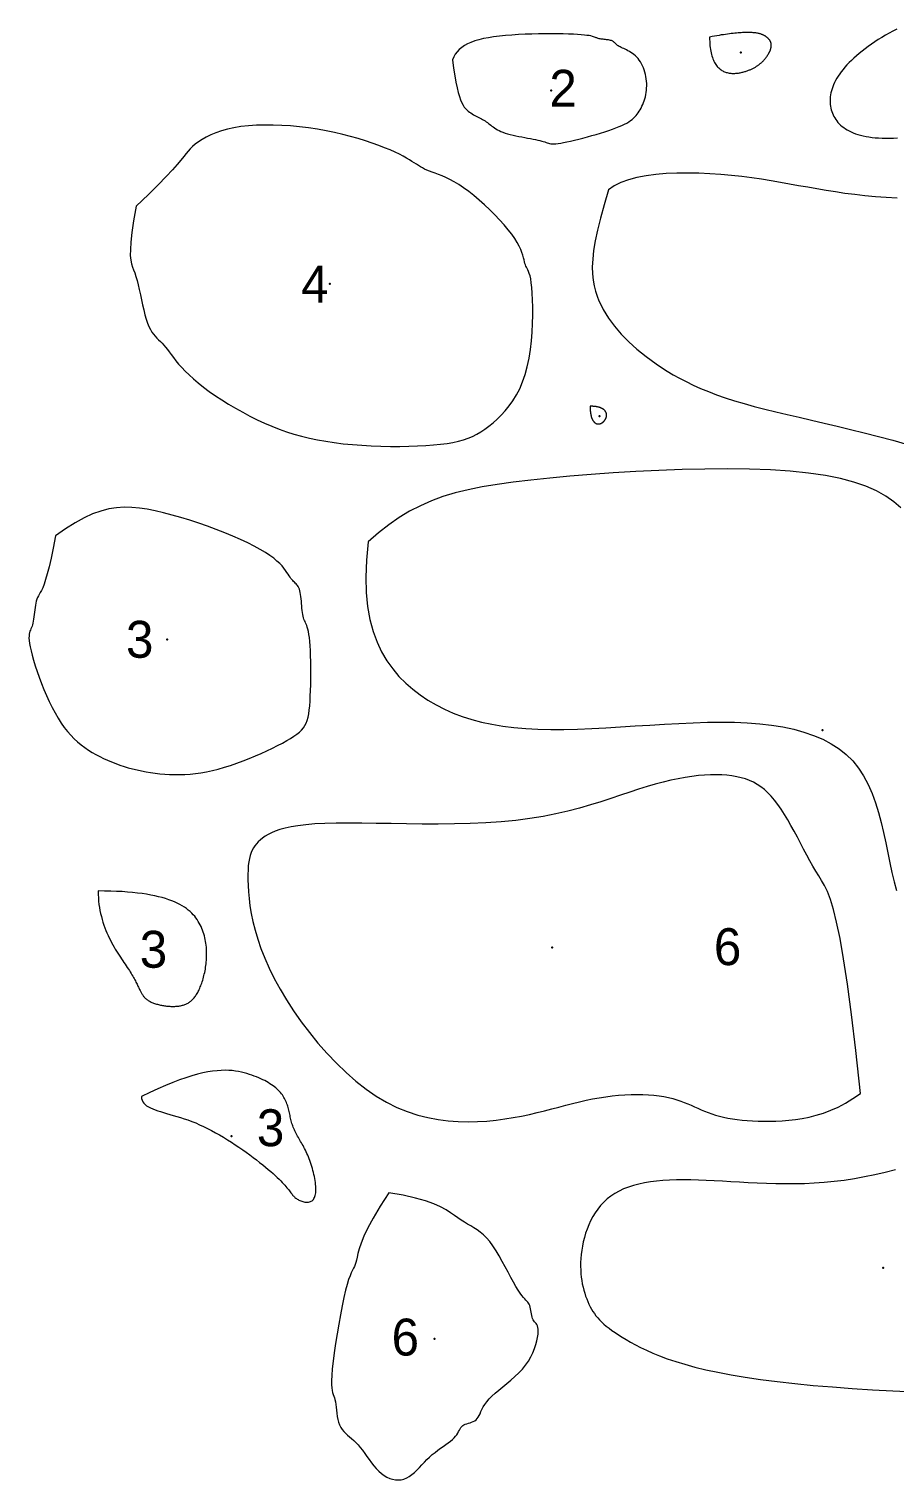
# Model space of a CAD drawing. Header units: millimetres. Extents: x 42.6 to 112.9, y 44.5 to 104.4.
# Drawn here: x 42.6 to 77.8, y 44.5 to 103.4 of the extents above; entities that cross this region are included whole.
import ezdxf
from ezdxf.enums import TextEntityAlignment as Align

# ---------------------------------------------------------------- set-up
doc = ezdxf.new("R2010")
doc.units = ezdxf.units.MM
for name, color, linetype in [('CONTOURS', 1, 'Continuous'), ('DIMENSIONS', 5, 'Continuous'), ('LABELS', 7, 'Continuous')]:
    doc.layers.add(name, color=color, linetype=linetype)

msp = doc.modelspace()

# ---------------------------------------------------------------- linework, layer by layer
at = {"layer": 'CONTOURS', "lineweight": 5}
for points in [[(59.853, 102.17), (59.9, 101.827), (59.947, 101.525), (59.994, 101.263), (60.042, 101.036), (60.089, 100.843), (60.137, 100.678), (60.185, 100.54), (60.234, 100.425), (60.284, 100.33), (60.334, 100.253), (60.384, 100.188), (60.436, 100.135), (60.488, 100.089), (60.542, 100.048), (60.596, 100.01), (60.65, 99.974), (60.705, 99.941), (60.761, 99.911), (60.816, 99.881), (60.87, 99.853), (60.925, 99.826), (60.978, 99.799), (61.031, 99.772), (61.083, 99.745), (61.133, 99.716), (61.182, 99.687), (61.228, 99.656), (61.274, 99.623), (61.319, 99.588), (61.363, 99.553), (61.409, 99.516), (61.457, 99.479), (61.507, 99.442), (61.561, 99.404), (61.618, 99.367), (61.681, 99.331), (61.75, 99.295), (61.825, 99.26), (61.908, 99.226), (61.999, 99.195), (62.098, 99.165), (62.205, 99.136), (62.317, 99.11), (62.434, 99.084), (62.552, 99.06), (62.672, 99.037), (62.791, 99.015), (62.909, 98.993), (63.022, 98.973), (63.131, 98.952), (63.233, 98.932), (63.327, 98.912), (63.411, 98.892), (63.484, 98.871), (63.549, 98.851), (63.606, 98.832), (63.658, 98.814), (63.707, 98.797), (63.755, 98.783), (63.805, 98.771), (63.859, 98.763), (63.918, 98.758), (63.985, 98.758), (64.062, 98.762), (64.151, 98.772), (64.255, 98.787), (64.375, 98.808), (64.51, 98.836), (64.659, 98.868), (64.819, 98.906), (64.987, 98.947), (65.161, 98.992), (65.34, 99.04), (65.52, 99.091), (65.699, 99.143), (65.875, 99.196), (66.046, 99.25), (66.209, 99.303), (66.362, 99.356), (66.502, 99.408), (66.629, 99.458), (66.743, 99.507), (66.846, 99.555), (66.938, 99.603), (67.02, 99.651), (67.094, 99.7), (67.16, 99.749), (67.219, 99.799), (67.273, 99.85), (67.321, 99.904), (67.366, 99.96), (67.407, 100.018), (67.447, 100.079), (67.485, 100.144), (67.522, 100.211), (67.557, 100.282), (67.59, 100.355), (67.62, 100.431), (67.649, 100.51), (67.674, 100.591), (67.696, 100.673), (67.715, 100.758), (67.731, 100.845), (67.742, 100.934), (67.749, 101.024), (67.752, 101.115), (67.751, 101.207), (67.744, 101.301), (67.733, 101.394), (67.718, 101.487), (67.699, 101.579), (67.675, 101.67), (67.647, 101.759), (67.615, 101.845), (67.58, 101.928), (67.54, 102.008), (67.497, 102.084), (67.45, 102.155), (67.4, 102.221), (67.347, 102.281), (67.291, 102.336), (67.232, 102.385), (67.172, 102.43), (67.111, 102.471), (67.05, 102.507), (66.989, 102.541), (66.929, 102.571), (66.871, 102.599), (66.815, 102.625), (66.762, 102.649), (66.713, 102.672), (66.668, 102.694), (66.628, 102.716), (66.593, 102.737), (66.563, 102.759), (66.536, 102.78), (66.512, 102.801), (66.491, 102.822), (66.471, 102.842), (66.452, 102.861), (66.433, 102.879), (66.414, 102.896), (66.393, 102.911), (66.369, 102.926), (66.344, 102.939), (66.314, 102.951), (66.281, 102.961), (66.243, 102.969), (66.204, 102.977), (66.161, 102.983), (66.117, 102.989), (66.072, 102.995), (66.027, 103), (65.982, 103.005), (65.938, 103.01), (65.896, 103.016), (65.855, 103.022), (65.818, 103.03), (65.784, 103.038), (65.754, 103.048), (65.726, 103.059), (65.699, 103.071), (65.669, 103.084), (65.635, 103.097), (65.595, 103.111), (65.546, 103.125), (65.486, 103.139), (65.413, 103.153), (65.324, 103.166), (65.218, 103.179), (65.092, 103.19), (64.944, 103.201), (64.771, 103.21), (64.575, 103.218), (64.358, 103.224), (64.124, 103.228), (63.876, 103.23), (63.617, 103.229), (63.35, 103.225), (63.078, 103.219), (62.805, 103.209), (62.534, 103.196), (62.267, 103.179), (62.009, 103.158), (61.762, 103.133), (61.53, 103.104), (61.314, 103.07), (61.114, 103.031), (60.93, 102.986), (60.761, 102.936), (60.607, 102.88), (60.468, 102.817), (60.342, 102.748), (60.23, 102.671), (60.131, 102.587), (60.044, 102.495), (59.969, 102.395), (59.906, 102.287), (59.853, 102.17)], [(70.308, 103.095), (70.309, 103.002), (70.312, 102.913), (70.317, 102.828), (70.324, 102.746), (70.333, 102.668), (70.343, 102.593), (70.355, 102.522), (70.369, 102.454), (70.385, 102.389), (70.402, 102.327), (70.42, 102.269), (70.44, 102.214), (70.462, 102.161), (70.485, 102.112), (70.509, 102.065), (70.534, 102.021), (70.561, 101.98), (70.588, 101.941), (70.617, 101.905), (70.647, 101.872), (70.677, 101.841), (70.709, 101.812), (70.741, 101.786), (70.774, 101.761), (70.808, 101.739), (70.843, 101.719), (70.878, 101.702), (70.914, 101.686), (70.95, 101.672), (70.987, 101.659), (71.024, 101.649), (71.062, 101.64), (71.099, 101.633), (71.138, 101.627), (71.176, 101.623), (71.214, 101.62), (71.253, 101.619), (71.291, 101.619), (71.329, 101.62), (71.368, 101.622), (71.406, 101.625), (71.444, 101.63), (71.482, 101.635), (71.519, 101.641), (71.556, 101.648), (71.593, 101.655), (71.629, 101.663), (71.664, 101.672), (71.699, 101.682), (71.734, 101.691), (71.767, 101.701), (71.8, 101.712), (71.833, 101.723), (71.864, 101.734), (71.895, 101.746), (71.926, 101.758), (71.955, 101.77), (71.985, 101.783), (72.013, 101.796), (72.041, 101.809), (72.068, 101.822), (72.095, 101.836), (72.121, 101.85), (72.146, 101.864), (72.171, 101.879), (72.195, 101.893), (72.219, 101.908), (72.242, 101.924), (72.264, 101.939), (72.286, 101.954), (72.308, 101.97), (72.328, 101.986), (72.349, 102.002), (72.369, 102.018), (72.388, 102.034), (72.407, 102.051), (72.425, 102.067), (72.443, 102.084), (72.46, 102.1), (72.477, 102.117), (72.493, 102.134), (72.509, 102.151), (72.524, 102.168), (72.539, 102.184), (72.554, 102.201), (72.568, 102.218), (72.581, 102.235), (72.595, 102.252), (72.607, 102.269), (72.62, 102.286), (72.632, 102.302), (72.643, 102.319), (72.654, 102.336), (72.665, 102.352), (72.675, 102.369), (72.685, 102.385), (72.695, 102.401), (72.704, 102.417), (72.713, 102.433), (72.722, 102.449), (72.73, 102.465), (72.738, 102.48), (72.745, 102.495), (72.752, 102.511), (72.759, 102.526), (72.766, 102.54), (72.772, 102.555), (72.777, 102.57), (72.783, 102.584), (72.787, 102.599), (72.792, 102.613), (72.796, 102.627), (72.8, 102.641), (72.803, 102.654), (72.806, 102.668), (72.809, 102.682), (72.811, 102.695), (72.813, 102.708), (72.814, 102.722), (72.815, 102.735), (72.816, 102.748), (72.816, 102.761), (72.816, 102.773), (72.815, 102.786), (72.814, 102.799), (72.812, 102.811), (72.811, 102.823), (72.808, 102.836), (72.805, 102.848), (72.802, 102.86), (72.798, 102.872), (72.794, 102.884), (72.789, 102.896), (72.784, 102.907), (72.779, 102.919), (72.772, 102.931), (72.766, 102.942), (72.759, 102.954), (72.751, 102.965), (72.743, 102.977), (72.735, 102.988), (72.726, 102.999), (72.717, 103.01), (72.707, 103.021), (72.696, 103.032), (72.685, 103.043), (72.674, 103.054), (72.662, 103.065), (72.65, 103.076), (72.637, 103.087), (72.623, 103.098), (72.609, 103.109), (72.594, 103.119), (72.579, 103.13), (72.563, 103.14), (72.546, 103.15), (72.528, 103.16), (72.509, 103.17), (72.489, 103.179), (72.468, 103.188), (72.446, 103.197), (72.423, 103.206), (72.399, 103.214), (72.374, 103.222), (72.347, 103.23), (72.319, 103.237), (72.289, 103.244), (72.259, 103.25), (72.226, 103.256), (72.192, 103.261), (72.157, 103.266), (72.12, 103.27), (72.081, 103.274), (72.04, 103.277), (71.998, 103.279), (71.954, 103.281), (71.908, 103.282), (71.86, 103.283), (71.81, 103.283), (71.758, 103.282), (71.703, 103.28), (71.647, 103.278), (71.588, 103.274), (71.528, 103.27), (71.464, 103.265), (71.399, 103.26), (71.331, 103.253), (71.26, 103.245), (71.188, 103.237), (71.112, 103.227), (71.034, 103.217), (70.953, 103.206), (70.869, 103.193), (70.783, 103.18), (70.694, 103.165), (70.602, 103.149), (70.507, 103.132), (70.409, 103.114), (70.308, 103.095)], [(46.996, 96.221), (46.896, 95.632), (46.826, 95.152), (46.782, 94.766), (46.762, 94.459), (46.761, 94.218), (46.777, 94.029), (46.806, 93.877), (46.845, 93.75), (46.891, 93.632), (46.939, 93.509), (46.987, 93.369), (47.034, 93.206), (47.08, 93.025), (47.125, 92.831), (47.17, 92.627), (47.215, 92.419), (47.261, 92.212), (47.308, 92.009), (47.357, 91.815), (47.408, 91.635), (47.462, 91.473), (47.519, 91.333), (47.579, 91.213), (47.641, 91.108), (47.706, 91.017), (47.773, 90.937), (47.841, 90.863), (47.91, 90.794), (47.981, 90.725), (48.052, 90.655), (48.124, 90.579), (48.196, 90.495), (48.269, 90.402), (48.346, 90.301), (48.427, 90.19), (48.517, 90.071), (48.615, 89.945), (48.725, 89.81), (48.849, 89.669), (48.988, 89.521), (49.146, 89.366), (49.323, 89.205), (49.52, 89.039), (49.738, 88.869), (49.972, 88.696), (50.221, 88.522), (50.484, 88.349), (50.757, 88.178), (51.039, 88.01), (51.328, 87.848), (51.621, 87.693), (51.916, 87.546), (52.212, 87.41), (52.508, 87.283), (52.806, 87.167), (53.107, 87.06), (53.412, 86.964), (53.723, 86.876), (54.041, 86.798), (54.368, 86.729), (54.705, 86.668), (55.053, 86.616), (55.413, 86.571), (55.786, 86.535), (56.168, 86.506), (56.555, 86.485), (56.944, 86.471), (57.33, 86.464), (57.71, 86.463), (58.079, 86.468), (58.433, 86.48), (58.77, 86.498), (59.084, 86.521), (59.372, 86.55), (59.635, 86.584), (59.875, 86.625), (60.095, 86.674), (60.299, 86.73), (60.489, 86.795), (60.669, 86.87), (60.84, 86.955), (61.007, 87.051), (61.171, 87.159), (61.336, 87.28), (61.504, 87.414), (61.672, 87.563), (61.839, 87.726), (62.003, 87.906), (62.162, 88.104), (62.314, 88.319), (62.457, 88.554), (62.589, 88.808), (62.707, 89.084), (62.811, 89.382), (62.898, 89.702), (62.969, 90.041), (63.025, 90.393), (63.067, 90.751), (63.096, 91.109), (63.114, 91.461), (63.122, 91.801), (63.121, 92.123), (63.114, 92.421), (63.1, 92.688), (63.082, 92.918), (63.06, 93.11), (63.035, 93.266), (63.008, 93.392), (62.98, 93.493), (62.951, 93.573), (62.922, 93.637), (62.894, 93.691), (62.867, 93.739), (62.842, 93.785), (62.821, 93.835), (62.802, 93.893), (62.785, 93.961), (62.767, 94.039), (62.746, 94.128), (62.717, 94.227), (62.68, 94.339), (62.631, 94.462), (62.567, 94.597), (62.487, 94.745), (62.386, 94.906), (62.264, 95.08), (62.118, 95.267), (61.952, 95.464), (61.77, 95.666), (61.574, 95.871), (61.369, 96.075), (61.157, 96.276), (60.942, 96.469), (60.727, 96.651), (60.515, 96.82), (60.309, 96.971), (60.114, 97.102), (59.929, 97.214), (59.754, 97.309), (59.59, 97.39), (59.436, 97.458), (59.292, 97.516), (59.158, 97.566), (59.033, 97.61), (58.919, 97.651), (58.814, 97.691), (58.719, 97.732), (58.632, 97.776), (58.55, 97.823), (58.47, 97.873), (58.389, 97.927), (58.303, 97.984), (58.21, 98.045), (58.106, 98.111), (57.989, 98.181), (57.854, 98.256), (57.699, 98.336), (57.521, 98.421), (57.321, 98.51), (57.099, 98.601), (56.857, 98.695), (56.597, 98.789), (56.319, 98.882), (56.025, 98.973), (55.717, 99.06), (55.395, 99.143), (55.061, 99.22), (54.716, 99.29), (54.363, 99.351), (54.004, 99.404), (53.641, 99.448), (53.278, 99.482), (52.918, 99.506), (52.564, 99.52), (52.218, 99.522), (51.883, 99.512), (51.562, 99.491), (51.259, 99.457), (50.974, 99.409), (50.71, 99.351), (50.466, 99.282), (50.241, 99.204), (50.035, 99.12), (49.848, 99.03), (49.68, 98.936), (49.531, 98.841), (49.4, 98.745), (49.287, 98.649), (49.193, 98.557), (49.11, 98.463), (49.028, 98.36), (48.935, 98.241), (48.82, 98.096), (48.67, 97.917), (48.474, 97.695), (48.221, 97.423), (47.897, 97.093), (47.493, 96.694), (46.996, 96.221)], [(65.45, 88.095), (65.45, 88.07), (65.45, 88.047), (65.451, 88.023), (65.452, 88.001), (65.453, 87.978), (65.454, 87.957), (65.455, 87.935), (65.457, 87.914), (65.459, 87.894), (65.461, 87.874), (65.463, 87.855), (65.465, 87.835), (65.468, 87.817), (65.471, 87.799), (65.474, 87.781), (65.477, 87.764), (65.48, 87.747), (65.484, 87.73), (65.487, 87.715), (65.491, 87.699), (65.495, 87.684), (65.499, 87.669), (65.503, 87.655), (65.508, 87.641), (65.512, 87.627), (65.517, 87.614), (65.522, 87.601), (65.527, 87.589), (65.532, 87.577), (65.537, 87.566), (65.543, 87.554), (65.548, 87.544), (65.554, 87.533), (65.559, 87.523), (65.565, 87.513), (65.571, 87.504), (65.577, 87.495), (65.583, 87.486), (65.59, 87.478), (65.596, 87.47), (65.602, 87.463), (65.609, 87.455), (65.615, 87.449), (65.622, 87.442), (65.629, 87.436), (65.636, 87.43), (65.643, 87.424), (65.649, 87.419), (65.656, 87.414), (65.664, 87.409), (65.671, 87.405), (65.678, 87.401), (65.685, 87.397), (65.692, 87.394), (65.7, 87.39), (65.707, 87.388), (65.715, 87.385), (65.722, 87.383), (65.729, 87.381), (65.737, 87.379), (65.744, 87.377), (65.752, 87.376), (65.759, 87.375), (65.767, 87.374), (65.775, 87.374), (65.782, 87.374), (65.79, 87.374), (65.797, 87.374), (65.805, 87.375), (65.812, 87.375), (65.82, 87.376), (65.827, 87.378), (65.835, 87.379), (65.842, 87.381), (65.85, 87.383), (65.857, 87.385), (65.865, 87.387), (65.872, 87.39), (65.879, 87.392), (65.887, 87.395), (65.894, 87.398), (65.901, 87.402), (65.908, 87.405), (65.915, 87.409), (65.922, 87.413), (65.929, 87.417), (65.936, 87.421), (65.943, 87.425), (65.95, 87.43), (65.956, 87.434), (65.963, 87.439), (65.969, 87.444), (65.976, 87.449), (65.982, 87.455), (65.988, 87.46), (65.994, 87.466), (66, 87.472), (66.006, 87.477), (66.012, 87.483), (66.018, 87.489), (66.023, 87.496), (66.029, 87.502), (66.034, 87.509), (66.039, 87.515), (66.044, 87.522), (66.049, 87.529), (66.054, 87.535), (66.058, 87.542), (66.063, 87.549), (66.067, 87.557), (66.072, 87.564), (66.076, 87.571), (66.08, 87.579), (66.083, 87.586), (66.087, 87.594), (66.09, 87.601), (66.093, 87.609), (66.097, 87.617), (66.099, 87.624), (66.102, 87.632), (66.105, 87.64), (66.107, 87.648), (66.109, 87.656), (66.111, 87.664), (66.113, 87.672), (66.114, 87.68), (66.116, 87.688), (66.117, 87.696), (66.118, 87.704), (66.118, 87.712), (66.119, 87.721), (66.119, 87.729), (66.119, 87.737), (66.119, 87.745), (66.119, 87.753), (66.118, 87.761), (66.117, 87.769), (66.116, 87.778), (66.115, 87.786), (66.113, 87.794), (66.111, 87.802), (66.109, 87.81), (66.106, 87.818), (66.104, 87.826), (66.101, 87.834), (66.098, 87.841), (66.094, 87.849), (66.09, 87.857), (66.086, 87.865), (66.082, 87.872), (66.077, 87.88), (66.073, 87.887), (66.067, 87.895), (66.062, 87.902), (66.056, 87.909), (66.05, 87.916), (66.043, 87.924), (66.037, 87.931), (66.03, 87.937), (66.022, 87.944), (66.015, 87.951), (66.007, 87.958), (65.998, 87.964), (65.99, 87.971), (65.981, 87.977), (65.971, 87.983), (65.962, 87.989), (65.952, 87.995), (65.941, 88.001), (65.93, 88.006), (65.919, 88.012), (65.908, 88.017), (65.896, 88.022), (65.884, 88.027), (65.871, 88.032), (65.858, 88.037), (65.845, 88.042), (65.831, 88.046), (65.817, 88.05), (65.803, 88.054), (65.788, 88.058), (65.773, 88.062), (65.757, 88.066), (65.741, 88.069), (65.725, 88.072), (65.708, 88.075), (65.691, 88.078), (65.673, 88.08), (65.655, 88.083), (65.636, 88.085), (65.617, 88.087), (65.598, 88.089), (65.578, 88.09), (65.558, 88.092), (65.537, 88.093), (65.516, 88.093), (65.495, 88.094), (65.473, 88.094), (65.45, 88.095)], [(43.714, 82.829), (43.623, 82.333), (43.537, 81.916), (43.458, 81.568), (43.384, 81.282), (43.317, 81.051), (43.255, 80.866), (43.198, 80.721), (43.147, 80.608), (43.1, 80.52), (43.059, 80.447), (43.022, 80.384), (42.991, 80.322), (42.963, 80.255), (42.94, 80.178), (42.92, 80.095), (42.903, 80.006), (42.889, 79.913), (42.876, 79.818), (42.864, 79.722), (42.853, 79.626), (42.842, 79.533), (42.83, 79.443), (42.817, 79.359), (42.802, 79.281), (42.785, 79.212), (42.765, 79.152), (42.743, 79.098), (42.721, 79.048), (42.7, 78.999), (42.68, 78.949), (42.663, 78.894), (42.651, 78.832), (42.643, 78.761), (42.642, 78.676), (42.649, 78.576), (42.665, 78.458), (42.69, 78.32), (42.726, 78.157), (42.774, 77.973), (42.831, 77.77), (42.898, 77.55), (42.974, 77.319), (43.058, 77.079), (43.15, 76.832), (43.249, 76.583), (43.354, 76.336), (43.464, 76.092), (43.579, 75.855), (43.699, 75.63), (43.821, 75.418), (43.947, 75.222), (44.076, 75.042), (44.207, 74.876), (44.342, 74.723), (44.479, 74.582), (44.619, 74.453), (44.762, 74.334), (44.908, 74.225), (45.056, 74.123), (45.207, 74.029), (45.36, 73.942), (45.516, 73.86), (45.675, 73.782), (45.836, 73.709), (45.999, 73.64), (46.166, 73.575), (46.334, 73.514), (46.506, 73.458), (46.679, 73.406), (46.856, 73.358), (47.035, 73.314), (47.216, 73.275), (47.4, 73.239), (47.586, 73.208), (47.776, 73.181), (47.967, 73.159), (48.162, 73.142), (48.36, 73.13), (48.561, 73.123), (48.767, 73.124), (48.976, 73.131), (49.19, 73.146), (49.409, 73.169), (49.633, 73.2), (49.862, 73.241), (50.097, 73.29), (50.338, 73.35), (50.585, 73.421), (50.837, 73.5), (51.09, 73.587), (51.344, 73.681), (51.596, 73.781), (51.843, 73.884), (52.084, 73.989), (52.316, 74.096), (52.538, 74.202), (52.747, 74.307), (52.941, 74.409), (53.118, 74.507), (53.276, 74.599), (53.414, 74.686), (53.534, 74.77), (53.637, 74.853), (53.725, 74.937), (53.8, 75.024), (53.861, 75.118), (53.912, 75.219), (53.953, 75.33), (53.986, 75.453), (54.012, 75.59), (54.033, 75.744), (54.051, 75.917), (54.065, 76.109), (54.077, 76.319), (54.086, 76.541), (54.093, 76.773), (54.097, 77.011), (54.099, 77.251), (54.098, 77.49), (54.094, 77.724), (54.088, 77.95), (54.08, 78.163), (54.069, 78.36), (54.055, 78.538), (54.039, 78.692), (54.021, 78.825), (54.001, 78.937), (53.979, 79.031), (53.956, 79.111), (53.933, 79.18), (53.909, 79.239), (53.886, 79.292), (53.863, 79.342), (53.841, 79.39), (53.82, 79.441), (53.802, 79.497), (53.785, 79.56), (53.771, 79.632), (53.759, 79.711), (53.748, 79.798), (53.739, 79.888), (53.73, 79.983), (53.721, 80.078), (53.713, 80.174), (53.703, 80.268), (53.693, 80.359), (53.681, 80.446), (53.667, 80.526), (53.651, 80.599), (53.632, 80.662), (53.61, 80.717), (53.585, 80.764), (53.558, 80.806), (53.53, 80.843), (53.499, 80.877), (53.467, 80.909), (53.433, 80.941), (53.398, 80.974), (53.363, 81.01), (53.327, 81.049), (53.29, 81.093), (53.253, 81.145), (53.215, 81.203), (53.174, 81.269), (53.128, 81.342), (53.073, 81.422), (53.007, 81.509), (52.928, 81.602), (52.834, 81.701), (52.721, 81.805), (52.588, 81.916), (52.431, 82.032), (52.249, 82.153), (52.039, 82.278), (51.799, 82.409), (51.531, 82.543), (51.24, 82.679), (50.927, 82.815), (50.598, 82.951), (50.255, 83.085), (49.902, 83.215), (49.542, 83.34), (49.18, 83.459), (48.819, 83.57), (48.463, 83.672), (48.114, 83.764), (47.776, 83.843), (47.451, 83.909), (47.134, 83.957), (46.823, 83.985), (46.513, 83.991), (46.203, 83.969), (45.888, 83.919), (45.565, 83.836), (45.23, 83.718), (44.881, 83.561), (44.515, 83.362), (44.127, 83.119), (43.714, 82.829)], [(76.438, 60.17), (76.249, 61.908), (76.072, 63.381), (75.907, 64.615), (75.754, 65.634), (75.609, 66.464), (75.472, 67.127), (75.342, 67.65), (75.217, 68.056), (75.096, 68.37), (74.977, 68.617), (74.86, 68.821), (74.743, 69.007), (74.624, 69.199), (74.503, 69.406), (74.381, 69.626), (74.257, 69.856), (74.131, 70.093), (74.004, 70.335), (73.875, 70.578), (73.746, 70.82), (73.615, 71.058), (73.483, 71.289), (73.351, 71.51), (73.218, 71.718), (73.084, 71.911), (72.95, 72.087), (72.814, 72.246), (72.677, 72.388), (72.537, 72.516), (72.392, 72.628), (72.244, 72.727), (72.09, 72.813), (71.931, 72.886), (71.764, 72.948), (71.59, 72.999), (71.408, 73.04), (71.217, 73.072), (71.015, 73.096), (70.804, 73.111), (70.582, 73.118), (70.35, 73.116), (70.107, 73.104), (69.853, 73.083), (69.588, 73.052), (69.313, 73.01), (69.026, 72.958), (68.728, 72.895), (68.418, 72.821), (68.097, 72.735), (67.765, 72.637), (67.42, 72.527), (67.061, 72.409), (66.688, 72.284), (66.299, 72.155), (65.892, 72.024), (65.466, 71.893), (65.019, 71.766), (64.551, 71.644), (64.06, 71.53), (63.544, 71.427), (63.003, 71.337), (62.435, 71.262), (61.838, 71.204), (61.218, 71.163), (60.581, 71.136), (59.933, 71.121), (59.28, 71.115), (58.63, 71.117), (57.988, 71.123), (57.36, 71.133), (56.754, 71.142), (56.175, 71.15), (55.63, 71.154), (55.126, 71.151), (54.668, 71.14), (54.259, 71.119), (53.896, 71.088), (53.576, 71.05), (53.295, 71.004), (53.05, 70.952), (52.837, 70.894), (52.653, 70.831), (52.494, 70.764), (52.358, 70.693), (52.24, 70.62), (52.137, 70.545), (52.046, 70.47), (51.964, 70.394), (51.889, 70.316), (51.823, 70.235), (51.764, 70.149), (51.712, 70.056), (51.667, 69.954), (51.63, 69.842), (51.599, 69.717), (51.574, 69.579), (51.557, 69.425), (51.545, 69.253), (51.539, 69.062), (51.539, 68.85), (51.546, 68.616), (51.561, 68.362), (51.587, 68.088), (51.625, 67.794), (51.678, 67.482), (51.746, 67.152), (51.833, 66.805), (51.941, 66.442), (52.07, 66.063), (52.223, 65.67), (52.402, 65.262), (52.609, 64.841), (52.845, 64.409), (53.108, 63.968), (53.396, 63.523), (53.707, 63.079), (54.039, 62.64), (54.389, 62.21), (54.756, 61.793), (55.137, 61.394), (55.53, 61.017), (55.933, 60.665), (56.343, 60.345), (56.759, 60.059), (57.178, 59.811), (57.599, 59.603), (58.02, 59.431), (58.441, 59.292), (58.859, 59.185), (59.274, 59.106), (59.684, 59.053), (60.089, 59.024), (60.487, 59.015), (60.876, 59.024), (61.256, 59.049), (61.626, 59.086), (61.983, 59.134), (62.327, 59.189), (62.66, 59.252), (62.982, 59.319), (63.294, 59.391), (63.598, 59.465), (63.893, 59.54), (64.181, 59.616), (64.464, 59.69), (64.741, 59.762), (65.015, 59.829), (65.285, 59.892), (65.553, 59.948), (65.821, 59.997), (66.086, 60.037), (66.35, 60.07), (66.609, 60.095), (66.865, 60.112), (67.115, 60.122), (67.359, 60.125), (67.596, 60.121), (67.824, 60.11), (68.044, 60.093), (68.253, 60.069), (68.452, 60.038), (68.638, 60.001), (68.813, 59.959), (68.977, 59.911), (69.132, 59.86), (69.28, 59.804), (69.422, 59.747), (69.56, 59.687), (69.696, 59.627), (69.831, 59.567), (69.966, 59.507), (70.104, 59.448), (70.246, 59.393), (70.393, 59.34), (70.547, 59.291), (70.709, 59.246), (70.878, 59.205), (71.055, 59.169), (71.239, 59.137), (71.431, 59.11), (71.631, 59.087), (71.839, 59.068), (72.055, 59.055), (72.279, 59.046), (72.512, 59.042), (72.752, 59.043), (73.002, 59.049), (73.259, 59.061), (73.524, 59.081), (73.796, 59.111), (74.074, 59.153), (74.358, 59.21), (74.646, 59.282), (74.938, 59.373), (75.234, 59.484), (75.533, 59.617), (75.834, 59.774), (76.136, 59.958), (76.438, 60.17)], [(45.452, 68.397), (45.454, 68.256), (45.461, 68.119), (45.472, 67.984), (45.487, 67.853), (45.506, 67.724), (45.528, 67.598), (45.554, 67.475), (45.583, 67.355), (45.614, 67.238), (45.649, 67.123), (45.686, 67.011), (45.726, 66.902), (45.767, 66.795), (45.811, 66.691), (45.856, 66.589), (45.903, 66.49), (45.951, 66.394), (46, 66.3), (46.049, 66.208), (46.1, 66.119), (46.151, 66.032), (46.202, 65.948), (46.253, 65.866), (46.305, 65.786), (46.355, 65.708), (46.405, 65.633), (46.455, 65.559), (46.503, 65.488), (46.55, 65.419), (46.595, 65.352), (46.639, 65.287), (46.681, 65.224), (46.721, 65.163), (46.759, 65.104), (46.794, 65.047), (46.828, 64.992), (46.859, 64.939), (46.889, 64.887), (46.916, 64.837), (46.942, 64.789), (46.967, 64.742), (46.99, 64.697), (47.012, 64.654), (47.033, 64.612), (47.053, 64.571), (47.071, 64.532), (47.089, 64.494), (47.106, 64.458), (47.123, 64.423), (47.139, 64.389), (47.155, 64.357), (47.17, 64.326), (47.186, 64.295), (47.201, 64.266), (47.217, 64.238), (47.232, 64.211), (47.249, 64.185), (47.265, 64.16), (47.282, 64.136), (47.3, 64.113), (47.319, 64.09), (47.338, 64.068), (47.359, 64.047), (47.38, 64.027), (47.403, 64.007), (47.428, 63.988), (47.454, 63.969), (47.481, 63.951), (47.51, 63.933), (47.54, 63.916), (47.572, 63.9), (47.604, 63.884), (47.638, 63.869), (47.673, 63.854), (47.709, 63.84), (47.746, 63.827), (47.784, 63.814), (47.822, 63.802), (47.861, 63.791), (47.901, 63.78), (47.942, 63.77), (47.983, 63.76), (48.024, 63.752), (48.066, 63.744), (48.108, 63.737), (48.151, 63.73), (48.193, 63.724), (48.236, 63.719), (48.279, 63.715), (48.322, 63.712), (48.364, 63.709), (48.407, 63.707), (48.449, 63.706), (48.491, 63.706), (48.532, 63.706), (48.573, 63.708), (48.613, 63.71), (48.653, 63.713), (48.693, 63.717), (48.731, 63.722), (48.769, 63.728), (48.806, 63.735), (48.842, 63.743), (48.877, 63.752), (48.912, 63.761), (48.946, 63.772), (48.979, 63.784), (49.012, 63.797), (49.044, 63.812), (49.075, 63.827), (49.106, 63.844), (49.136, 63.862), (49.166, 63.882), (49.195, 63.902), (49.223, 63.924), (49.251, 63.948), (49.278, 63.973), (49.304, 64), (49.33, 64.028), (49.356, 64.057), (49.381, 64.088), (49.405, 64.121), (49.429, 64.156), (49.453, 64.192), (49.476, 64.23), (49.499, 64.269), (49.521, 64.311), (49.542, 64.354), (49.564, 64.399), (49.585, 64.446), (49.605, 64.495), (49.625, 64.546), (49.645, 64.599), (49.665, 64.654), (49.683, 64.711), (49.702, 64.769), (49.72, 64.83), (49.737, 64.892), (49.753, 64.955), (49.769, 65.02), (49.783, 65.087), (49.797, 65.154), (49.81, 65.223), (49.821, 65.294), (49.831, 65.365), (49.84, 65.437), (49.848, 65.51), (49.854, 65.584), (49.859, 65.658), (49.862, 65.733), (49.864, 65.809), (49.864, 65.885), (49.862, 65.961), (49.858, 66.038), (49.852, 66.115), (49.844, 66.192), (49.834, 66.269), (49.822, 66.346), (49.808, 66.422), (49.791, 66.499), (49.772, 66.575), (49.751, 66.651), (49.727, 66.726), (49.7, 66.801), (49.671, 66.875), (49.638, 66.948), (49.603, 67.021), (49.565, 67.092), (49.524, 67.162), (49.479, 67.232), (49.43, 67.3), (49.377, 67.367), (49.319, 67.433), (49.257, 67.497), (49.19, 67.559), (49.118, 67.62), (49.04, 67.68), (48.957, 67.737), (48.868, 67.793), (48.772, 67.847), (48.671, 67.899), (48.562, 67.949), (48.447, 67.997), (48.324, 68.042), (48.194, 68.085), (48.057, 68.126), (47.911, 68.164), (47.757, 68.199), (47.595, 68.232), (47.424, 68.262), (47.244, 68.29), (47.055, 68.314), (46.856, 68.336), (46.648, 68.354), (46.43, 68.369), (46.201, 68.381), (45.962, 68.39), (45.713, 68.395), (45.452, 68.397)], [(47.212, 60.041), (47.218, 59.965), (47.237, 59.895), (47.268, 59.831), (47.309, 59.773), (47.362, 59.72), (47.425, 59.67), (47.498, 59.625), (47.58, 59.582), (47.67, 59.542), (47.77, 59.504), (47.876, 59.467), (47.99, 59.43), (48.111, 59.394), (48.238, 59.357), (48.371, 59.319), (48.509, 59.279), (48.652, 59.237), (48.799, 59.192), (48.949, 59.143), (49.103, 59.09), (49.26, 59.032), (49.418, 58.969), (49.579, 58.9), (49.74, 58.826), (49.903, 58.746), (50.065, 58.662), (50.228, 58.574), (50.39, 58.482), (50.551, 58.387), (50.711, 58.289), (50.869, 58.189), (51.025, 58.087), (51.178, 57.984), (51.329, 57.88), (51.475, 57.777), (51.618, 57.673), (51.756, 57.57), (51.89, 57.468), (52.018, 57.368), (52.141, 57.27), (52.258, 57.174), (52.368, 57.082), (52.471, 56.993), (52.567, 56.909), (52.655, 56.828), (52.735, 56.753), (52.809, 56.682), (52.876, 56.615), (52.936, 56.552), (52.991, 56.493), (53.041, 56.437), (53.086, 56.385), (53.127, 56.336), (53.164, 56.29), (53.198, 56.248), (53.229, 56.208), (53.257, 56.17), (53.284, 56.135), (53.309, 56.102), (53.333, 56.071), (53.356, 56.042), (53.38, 56.014), (53.404, 55.988), (53.428, 55.963), (53.454, 55.939), (53.482, 55.917), (53.512, 55.895), (53.544, 55.873), (53.578, 55.853), (53.614, 55.834), (53.652, 55.816), (53.69, 55.8), (53.729, 55.786), (53.769, 55.774), (53.81, 55.764), (53.85, 55.757), (53.891, 55.752), (53.93, 55.75), (53.97, 55.751), (54.008, 55.756), (54.045, 55.764), (54.08, 55.775), (54.114, 55.791), (54.146, 55.811), (54.175, 55.835), (54.202, 55.863), (54.226, 55.896), (54.247, 55.934), (54.264, 55.977), (54.278, 56.026), (54.289, 56.078), (54.297, 56.136), (54.302, 56.197), (54.303, 56.262), (54.302, 56.33), (54.298, 56.401), (54.292, 56.475), (54.283, 56.551), (54.272, 56.629), (54.259, 56.708), (54.244, 56.789), (54.226, 56.87), (54.207, 56.953), (54.186, 57.035), (54.164, 57.117), (54.14, 57.199), (54.114, 57.28), (54.088, 57.359), (54.06, 57.438), (54.031, 57.514), (54.002, 57.588), (53.972, 57.66), (53.941, 57.729), (53.909, 57.797), (53.877, 57.862), (53.845, 57.926), (53.813, 57.988), (53.781, 58.048), (53.748, 58.107), (53.716, 58.164), (53.684, 58.221), (53.653, 58.276), (53.622, 58.33), (53.591, 58.384), (53.562, 58.436), (53.533, 58.488), (53.505, 58.54), (53.479, 58.592), (53.453, 58.643), (53.429, 58.694), (53.406, 58.745), (53.385, 58.797), (53.366, 58.848), (53.348, 58.9), (53.331, 58.953), (53.316, 59.006), (53.302, 59.059), (53.289, 59.112), (53.277, 59.165), (53.264, 59.219), (53.253, 59.272), (53.241, 59.326), (53.229, 59.38), (53.217, 59.433), (53.205, 59.487), (53.191, 59.54), (53.177, 59.594), (53.162, 59.647), (53.145, 59.699), (53.127, 59.752), (53.107, 59.804), (53.085, 59.856), (53.061, 59.907), (53.034, 59.958), (53.005, 60.009), (52.974, 60.059), (52.94, 60.108), (52.903, 60.157), (52.863, 60.205), (52.82, 60.252), (52.774, 60.299), (52.726, 60.345), (52.674, 60.391), (52.619, 60.436), (52.561, 60.48), (52.5, 60.523), (52.436, 60.566), (52.368, 60.608), (52.297, 60.649), (52.223, 60.689), (52.146, 60.728), (52.065, 60.766), (51.98, 60.804), (51.892, 60.84), (51.8, 60.876), (51.705, 60.911), (51.605, 60.944), (51.502, 60.977), (51.395, 61.007), (51.282, 61.035), (51.163, 61.06), (51.038, 61.08), (50.905, 61.096), (50.764, 61.106), (50.615, 61.109), (50.456, 61.105), (50.287, 61.093), (50.107, 61.072), (49.916, 61.042), (49.712, 61.001), (49.495, 60.949), (49.265, 60.885), (49.021, 60.809), (48.761, 60.719), (48.485, 60.615), (48.193, 60.496), (47.884, 60.361), (47.557, 60.21), (47.212, 60.041)], [(57.272, 56.136), (56.915, 55.582), (56.633, 55.107), (56.415, 54.703), (56.254, 54.364), (56.138, 54.084), (56.06, 53.853), (56.01, 53.667), (55.977, 53.517), (55.954, 53.397), (55.931, 53.3), (55.903, 53.217), (55.87, 53.142), (55.832, 53.067), (55.79, 52.983), (55.743, 52.883), (55.692, 52.76), (55.636, 52.605), (55.576, 52.41), (55.511, 52.169), (55.443, 51.876), (55.373, 51.541), (55.302, 51.175), (55.232, 50.79), (55.166, 50.396), (55.105, 50.006), (55.051, 49.632), (55.006, 49.283), (54.971, 48.973), (54.949, 48.712), (54.939, 48.501), (54.939, 48.333), (54.948, 48.2), (54.964, 48.095), (54.984, 48.01), (55.007, 47.938), (55.032, 47.872), (55.056, 47.805), (55.077, 47.727), (55.095, 47.636), (55.11, 47.531), (55.124, 47.417), (55.138, 47.296), (55.154, 47.171), (55.174, 47.046), (55.198, 46.923), (55.229, 46.806), (55.267, 46.696), (55.315, 46.599), (55.372, 46.511), (55.436, 46.433), (55.508, 46.36), (55.585, 46.289), (55.667, 46.22), (55.752, 46.147), (55.84, 46.07), (55.929, 45.985), (56.019, 45.89), (56.108, 45.783), (56.197, 45.667), (56.287, 45.544), (56.377, 45.417), (56.469, 45.289), (56.562, 45.162), (56.659, 45.039), (56.758, 44.924), (56.86, 44.818), (56.967, 44.724), (57.077, 44.644), (57.191, 44.577), (57.306, 44.526), (57.422, 44.489), (57.539, 44.467), (57.655, 44.462), (57.77, 44.472), (57.884, 44.499), (57.994, 44.544), (58.101, 44.605), (58.206, 44.68), (58.308, 44.767), (58.41, 44.864), (58.511, 44.967), (58.612, 45.074), (58.714, 45.183), (58.819, 45.291), (58.926, 45.395), (59.035, 45.492), (59.148, 45.584), (59.261, 45.67), (59.372, 45.75), (59.481, 45.827), (59.586, 45.9), (59.684, 45.97), (59.774, 46.038), (59.855, 46.105), (59.924, 46.171), (59.982, 46.237), (60.03, 46.302), (60.07, 46.366), (60.105, 46.427), (60.136, 46.485), (60.167, 46.539), (60.198, 46.588), (60.234, 46.633), (60.275, 46.671), (60.323, 46.702), (60.378, 46.728), (60.439, 46.75), (60.503, 46.77), (60.569, 46.79), (60.635, 46.812), (60.699, 46.838), (60.76, 46.869), (60.815, 46.907), (60.863, 46.955), (60.904, 47.012), (60.941, 47.08), (60.976, 47.156), (61.014, 47.24), (61.056, 47.331), (61.107, 47.429), (61.17, 47.533), (61.247, 47.642), (61.342, 47.755), (61.458, 47.872), (61.592, 47.993), (61.74, 48.118), (61.898, 48.247), (62.063, 48.381), (62.229, 48.519), (62.392, 48.663), (62.549, 48.813), (62.696, 48.968), (62.828, 49.129), (62.943, 49.295), (63.041, 49.465), (63.124, 49.634), (63.192, 49.8), (63.247, 49.961), (63.288, 50.113), (63.316, 50.254), (63.334, 50.382), (63.34, 50.493), (63.337, 50.586), (63.325, 50.662), (63.306, 50.724), (63.282, 50.774), (63.254, 50.817), (63.224, 50.855), (63.193, 50.892), (63.163, 50.929), (63.136, 50.97), (63.112, 51.019), (63.093, 51.076), (63.077, 51.139), (63.064, 51.207), (63.051, 51.278), (63.04, 51.349), (63.028, 51.418), (63.014, 51.485), (62.997, 51.547), (62.976, 51.602), (62.951, 51.648), (62.921, 51.689), (62.884, 51.729), (62.842, 51.772), (62.793, 51.822), (62.737, 51.883), (62.673, 51.959), (62.602, 52.055), (62.522, 52.175), (62.433, 52.322), (62.335, 52.496), (62.23, 52.691), (62.119, 52.902), (62.002, 53.122), (61.88, 53.346), (61.755, 53.566), (61.627, 53.778), (61.498, 53.975), (61.369, 54.151), (61.24, 54.302), (61.112, 54.429), (60.984, 54.537), (60.856, 54.631), (60.727, 54.713), (60.599, 54.789), (60.469, 54.862), (60.339, 54.937), (60.208, 55.018), (60.075, 55.109), (59.936, 55.211), (59.779, 55.321), (59.593, 55.438), (59.369, 55.559), (59.094, 55.681), (58.757, 55.802), (58.349, 55.92), (57.858, 56.032), (57.272, 56.136)]]:
    msp.add_lwpolyline(points, close=True, dxfattribs=at)
for points in [[(77.913, 103.423), (77.758, 103.34), (77.605, 103.255), (77.455, 103.168), (77.309, 103.08), (77.166, 102.99), (77.026, 102.899), (76.891, 102.807), (76.76, 102.714), (76.633, 102.62), (76.511, 102.527), (76.394, 102.432), (76.282, 102.338), (76.176, 102.244), (76.075, 102.15), (75.98, 102.056), (75.891, 101.963), (75.809, 101.871), (75.732, 101.779), (75.66, 101.689), (75.595, 101.598), (75.534, 101.509), (75.48, 101.421), (75.43, 101.333), (75.386, 101.246), (75.347, 101.16), (75.313, 101.075), (75.284, 100.991), (75.26, 100.908), (75.24, 100.826), (75.225, 100.746), (75.214, 100.666), (75.208, 100.587), (75.206, 100.51), (75.208, 100.434), (75.214, 100.359), (75.224, 100.285), (75.238, 100.213), (75.256, 100.141), (75.277, 100.072), (75.302, 100.003), (75.33, 99.937), (75.362, 99.871), (75.398, 99.808), (75.437, 99.746), (75.48, 99.685), (75.527, 99.627), (75.579, 99.571), (75.634, 99.516), (75.694, 99.464), (75.758, 99.414), (75.827, 99.367), (75.901, 99.322), (75.979, 99.279), (76.062, 99.239), (76.149, 99.201), (76.242, 99.166), (76.34, 99.134), (76.443, 99.105), (76.552, 99.079), (76.666, 99.056), (76.785, 99.036), (76.91, 99.02), (77.041, 99.007), (77.178, 98.997), (77.321, 98.99), (77.469, 98.988), (77.622, 98.988), (77.78, 98.992), (77.943, 98.998)], [(77.928, 96.552), (77.486, 96.577), (77.051, 96.609), (76.624, 96.647), (76.21, 96.692), (75.81, 96.744), (75.42, 96.8), (75.04, 96.86), (74.665, 96.924), (74.295, 96.99), (73.926, 97.057), (73.557, 97.124), (73.185, 97.19), (72.808, 97.254), (72.423, 97.316), (72.029, 97.373), (71.623, 97.425), (71.202, 97.471), (70.767, 97.51), (70.322, 97.541), (69.873, 97.561), (69.424, 97.57), (68.979, 97.566), (68.545, 97.547), (68.126, 97.512), (67.727, 97.46), (67.352, 97.389), (67.008, 97.297), (66.698, 97.184), (66.428, 97.047), (66.202, 96.885), (66.202, 96.885), (66.018, 96.285), (65.867, 95.742), (65.748, 95.254), (65.657, 94.816), (65.594, 94.422), (65.556, 94.07), (65.54, 93.754), (65.545, 93.47), (65.569, 93.214), (65.609, 92.982), (65.664, 92.768), (65.731, 92.569), (65.809, 92.38), (65.894, 92.198), (65.988, 92.02), (66.089, 91.846), (66.198, 91.676), (66.314, 91.509), (66.439, 91.346), (66.572, 91.185), (66.712, 91.027), (66.861, 90.871), (67.018, 90.717), (67.183, 90.565), (67.356, 90.413), (67.537, 90.263), (67.727, 90.113), (67.926, 89.963), (68.135, 89.815), (68.354, 89.667), (68.585, 89.521), (68.828, 89.376), (69.084, 89.234), (69.354, 89.093), (69.639, 88.956), (69.94, 88.821), (70.257, 88.69), (70.592, 88.562), (70.945, 88.438), (71.318, 88.318), (71.71, 88.202), (72.121, 88.089), (72.551, 87.978), (72.999, 87.867), (73.465, 87.756), (73.948, 87.644), (74.447, 87.528), (74.962, 87.408), (75.492, 87.284), (76.038, 87.152), (76.597, 87.014), (77.17, 86.866), (77.756, 86.709), (78.354, 86.541)], [(78.085, 83.961), (77.8, 84.213), (77.471, 84.445), (77.094, 84.656), (76.664, 84.846), (76.177, 85.014), (75.629, 85.159), (75.015, 85.281), (74.332, 85.378), (73.582, 85.452), (72.777, 85.504), (71.924, 85.535), (71.035, 85.547), (70.12, 85.542), (69.188, 85.522), (68.25, 85.488), (67.314, 85.442), (66.393, 85.386), (65.494, 85.321), (64.629, 85.249), (63.807, 85.171), (63.038, 85.09), (62.328, 85.005), (61.671, 84.914), (61.062, 84.813), (60.496, 84.7), (59.967, 84.57), (59.47, 84.421), (58.999, 84.25), (58.55, 84.053), (58.115, 83.828), (57.691, 83.571), (57.271, 83.28), (56.85, 82.95), (56.423, 82.578), (56.423, 82.578), (56.355, 81.836), (56.331, 81.153), (56.349, 80.525), (56.407, 79.95), (56.501, 79.424), (56.629, 78.944), (56.788, 78.507), (56.975, 78.109), (57.189, 77.747), (57.425, 77.417), (57.682, 77.118), (57.956, 76.845), (58.245, 76.594), (58.547, 76.364), (58.861, 76.152), (59.188, 75.959), (59.528, 75.784), (59.883, 75.627), (60.252, 75.487), (60.638, 75.364), (61.041, 75.258), (61.461, 75.169), (61.899, 75.096), (62.356, 75.038), (62.833, 74.997), (63.331, 74.97), (63.849, 74.959), (64.388, 74.961), (64.944, 74.975), (65.515, 74.998), (66.096, 75.028), (66.685, 75.063), (67.279, 75.101), (67.875, 75.139), (68.47, 75.175), (69.061, 75.207), (69.644, 75.233), (70.216, 75.25), (70.775, 75.256), (71.318, 75.25), (71.841, 75.228), (72.345, 75.19), (72.827, 75.135), (73.289, 75.062), (73.728, 74.969), (74.144, 74.855), (74.537, 74.72), (74.906, 74.562), (75.25, 74.38), (75.568, 74.173), (75.859, 73.94), (76.124, 73.679), (76.36, 73.39), (76.569, 73.072), (76.751, 72.729), (76.911, 72.363), (77.051, 71.98), (77.174, 71.584), (77.283, 71.178), (77.381, 70.767), (77.471, 70.354), (77.556, 69.944), (77.639, 69.542), (77.722, 69.15), (77.81, 68.774), (77.905, 68.416)], [(77.865, 57.06), (77.447, 56.959), (77.029, 56.865), (76.611, 56.779), (76.194, 56.703), (75.78, 56.638), (75.369, 56.587), (74.961, 56.547), (74.558, 56.519), (74.159, 56.501), (73.766, 56.492), (73.377, 56.491), (72.994, 56.496), (72.617, 56.507), (72.246, 56.522), (71.882, 56.54), (71.524, 56.56), (71.175, 56.581), (70.832, 56.601), (70.498, 56.62), (70.173, 56.635), (69.856, 56.647), (69.548, 56.654), (69.249, 56.656), (68.96, 56.652), (68.68, 56.642), (68.411, 56.626), (68.151, 56.602), (67.901, 56.571), (67.662, 56.532), (67.433, 56.485), (67.215, 56.429), (67.008, 56.364), (66.812, 56.289), (66.628, 56.204), (66.455, 56.108), (66.293, 56.001), (66.143, 55.884), (66.005, 55.756), (65.877, 55.618), (65.761, 55.473), (65.655, 55.321), (65.559, 55.162), (65.472, 54.998), (65.395, 54.83), (65.327, 54.659), (65.268, 54.486), (65.217, 54.312), (65.174, 54.138), (65.138, 53.965), (65.11, 53.794), (65.089, 53.625), (65.074, 53.461), (65.066, 53.301), (65.064, 53.145), (65.068, 52.993), (65.077, 52.845), (65.091, 52.702), (65.11, 52.563), (65.134, 52.428), (65.162, 52.297), (65.194, 52.171), (65.23, 52.049), (65.269, 51.931), (65.312, 51.818), (65.357, 51.708), (65.405, 51.604), (65.456, 51.503), (65.509, 51.407), (65.565, 51.314), (65.625, 51.224), (65.69, 51.137), (65.76, 51.051), (65.837, 50.967), (65.92, 50.883), (66.011, 50.799), (66.11, 50.715), (66.219, 50.629), (66.337, 50.542), (66.465, 50.453), (66.605, 50.361), (66.756, 50.265), (66.92, 50.166), (67.098, 50.063), (67.292, 49.956), (67.504, 49.846), (67.738, 49.734), (67.995, 49.62), (68.277, 49.505), (68.588, 49.391), (68.929, 49.276), (69.303, 49.163), (69.713, 49.052), (70.161, 48.943), (70.649, 48.838), (71.179, 48.736), (71.755, 48.639), (72.378, 48.547), (73.05, 48.46), (73.766, 48.38), (74.518, 48.307), (75.301, 48.24), (76.106, 48.18), (76.927, 48.127), (77.758, 48.082), (78.591, 48.044)]]:
    msp.add_lwpolyline(points, dxfattribs=at)
at = {"layer": 'DIMENSIONS'}
for p in [(71.584, 102.474), (63.872, 100.927), (54.872, 93.064), (65.826, 87.689), (48.26, 78.609), (74.898, 74.934), (63.915, 66.102), (47.807, 65.977), (50.875, 58.439), (77.368, 53.078), (59.124, 50.204)]:
    msp.add_point(p, dxfattribs=at)

# ---------------------------------------------------------------- texts
at = {"layer": 'LABELS', "color": 7}
for s, p in [('2', (64.353, 101.014)), ('4', (54.261, 93.059)), ('3', (47.142, 78.623)), ('3', (47.702, 66.027)), ('6', (71.039, 66.133)), ('3', (52.462, 58.775)), ('6', (57.939, 50.268))]:
    msp.add_text(s, height=1.5, dxfattribs=at).set_placement(p, align=Align.MIDDLE_CENTER)

doc.saveas('drawing.dxf')
